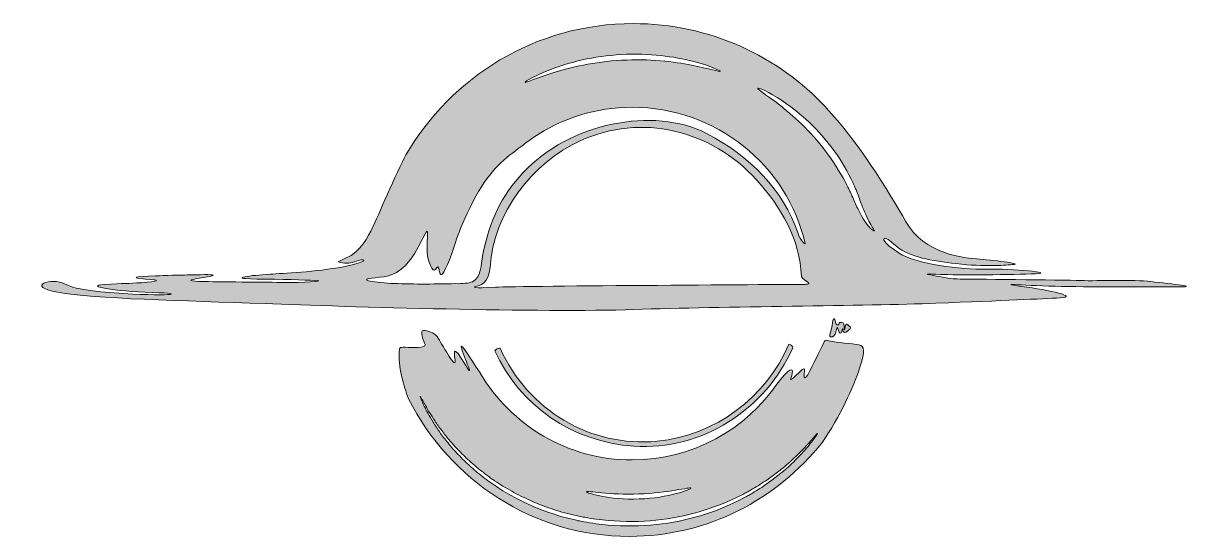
# Model space of a CAD drawing. Header units: inches. Extents: x 0 to 8, y -10.7 to 0.
# Drawn here: x 0.35 to 7.64, y -10.68 to -7.51 of the extents above; entities that cross this region are included whole.
import ezdxf

# ---------------------------------------------------------------- set-up
doc = ezdxf.new("R2010")
doc.units = ezdxf.units.IN
doc.header["$MEASUREMENT"] = 0
doc.layers.add('Layer 3', color=7, linetype='Continuous')

# ---------------------------------------------------------------- blocks, each defined once
blk = doc.blocks.new('block 4')
at = {"layer": 'Layer 3', "lineweight": 0}
for points, knots in [([(5.5135, -9.4988), (5.4766, -9.4924), (5.3706, -9.4827), (5.3385, -9.4763), (5.3064, -9.4699), (5.308, -9.4603), (5.2887, -9.502), (5.2694, -9.5438), (5.2293, -9.6241), (5.2116, -9.6594), (5.194, -9.6947), (5.1699, -9.7268), (5.1763, -9.6771), (5.1827, -9.6273), (5.1731, -9.6417), (5.1265, -9.6867), (5.0799, -9.7317), (5.0944, -9.7124), (5.1024, -9.6754), (5.1105, -9.6385), (5.0847, -9.6397), (5.0142, -9.7323), (5.0136, -9.7331), (5.0131, -9.7336), (5.0125, -9.7343), (4.8162, -10.0216), (4.4863, -10.2104), (4.1121, -10.2104), (3.7122, -10.2104), (3.3628, -9.9949), (3.1732, -9.6738), (3.1729, -9.6734), (3.1726, -9.6731), (3.1723, -9.6726), (3.0962, -9.5599), (3.0326, -9.45), (3.0644, -9.5404), (3.0962, -9.6308), (3.1364, -9.7145), (3.0727, -9.609), (3.0091, -9.5036), (3.0091, -9.5304), (3.0175, -9.594), (3.0259, -9.6576), (2.9472, -9.5136), (2.9137, -9.4584), (2.8949, -9.4273), (2.8666, -9.4159), (2.8308, -9.4109), (2.8307, -9.4108), (2.8306, -9.4108), (2.8305, -9.4108), (2.8278, -9.4104), (2.8249, -9.4101), (2.8221, -9.4098), (2.7939, -9.4108), (2.8264, -9.4763), (2.8321, -9.4977), (2.8382, -9.5207), (2.753, -9.5145), (2.7108, -9.5138), (2.6686, -9.513), (2.674, -9.5153), (2.6724, -9.5568), (2.6709, -9.5981), (2.6779, -9.6603), (2.6902, -9.7068), (2.7007, -9.7449), (2.7137, -9.7877), (2.729, -9.8316), (2.9864, -10.3375), (3.5017, -10.6827), (4.0955, -10.6827), (4.5765, -10.6827), (5.006, -10.4562), (5.2886, -10.1012), (5.2886, -10.1012), (5.2885, -10.1012), (5.2885, -10.1012), (5.3945, -9.9511), (5.483, -9.7525), (5.5184, -9.6433), (5.5537, -9.5341), (5.5505, -9.5052), (5.5135, -9.4988)], [0, 0, 0, 0, 1, 1, 1, 2, 2, 2, 3, 3, 3, 4, 4, 4, 5, 5, 5, 6, 6, 6, 7, 7, 7, 8, 8, 8, 9, 9, 9, 10, 10, 10, 11, 11, 11, 12, 12, 12, 13, 13, 13, 14, 14, 14, 15, 15, 15, 16, 16, 16, 17, 17, 17, 18, 18, 18, 19, 19, 19, 20, 20, 20, 21, 21, 21, 22, 22, 22, 23, 23, 23, 24, 24, 24, 25, 25, 25, 26, 26, 26, 27, 27, 27, 28, 28, 28, 28]), ([(5.2425, -10.0713), (5.2308, -10.0871), (5.2142, -10.1109), (5.1892, -10.1386), (5.1409, -10.1952), (5.0647, -10.2733), (4.9553, -10.3506), (4.9416, -10.3601), (4.9276, -10.3699), (4.9132, -10.38), (4.8983, -10.3891), (4.883, -10.3985), (4.8675, -10.4081), (4.8597, -10.4129), (4.8518, -10.4177), (4.8439, -10.4226), (4.8357, -10.427), (4.8274, -10.4315), (4.8191, -10.436), (4.8023, -10.4449), (4.7853, -10.454), (4.7679, -10.4633), (4.6971, -10.4978), (4.619, -10.5295), (4.5343, -10.5556), (4.4492, -10.5803), (4.3579, -10.5993), (4.262, -10.6099), (4.1662, -10.6215), (4.0659, -10.6202), (3.964, -10.6127), (3.9386, -10.61), (3.9133, -10.6074), (3.8882, -10.6047), (3.8632, -10.6013), (3.8386, -10.5963), (3.814, -10.5921), (3.8018, -10.59), (3.7895, -10.5878), (3.7774, -10.5857), (3.7654, -10.5827), (3.7534, -10.5797), (3.7415, -10.5768), (3.7178, -10.5707), (3.694, -10.5653), (3.6708, -10.5588), (3.6251, -10.5434), (3.5793, -10.5309), (3.5368, -10.5121), (3.5154, -10.5031), (3.4938, -10.4954), (3.4733, -10.4857), (3.4529, -10.4757), (3.4327, -10.4659), (3.4128, -10.4562), (3.3926, -10.447), (3.3739, -10.4357), (3.3552, -10.4249), (3.3366, -10.414), (3.3179, -10.4037), (3.3001, -10.3926), (3.2827, -10.3809), (3.2656, -10.3693), (3.2487, -10.3579), (3.2403, -10.3522), (3.2319, -10.3466), (3.2236, -10.341), (3.2156, -10.3351), (3.2079, -10.3287), (3.2001, -10.3227), (3.1846, -10.3105), (3.1694, -10.2986), (3.1545, -10.2869), (3.1468, -10.2812), (3.1397, -10.275), (3.1329, -10.2686), (3.126, -10.2623), (3.1192, -10.2561), (3.1125, -10.25), (3.0989, -10.2377), (3.0857, -10.2257), (3.0727, -10.2139), (3.0606, -10.2012), (3.0488, -10.1888), (3.0373, -10.1767), (3.0258, -10.1646), (3.0146, -10.1527), (3.0036, -10.1411), (2.9936, -10.1288), (2.9837, -10.1168), (2.9742, -10.1052), (2.9647, -10.0935), (2.9554, -10.0822), (2.9465, -10.0712), (2.9378, -10.06), (2.9303, -10.0484), (2.9226, -10.0376), (2.915, -10.0267), (2.9077, -10.0162), (2.9007, -10.0061), (2.8936, -9.996), (2.8868, -9.9863), (2.8813, -9.9763), (2.8699, -9.9566), (2.8595, -9.9387), (2.8501, -9.9226), (2.8403, -9.9067), (2.8335, -9.8915), (2.8274, -9.8785), (2.8214, -9.8655), (2.8163, -9.8545), (2.8122, -9.8455), (2.8041, -9.8277), (2.8003, -9.8181), (2.8012, -9.8177), (2.8021, -9.8173), (2.8076, -9.8261), (2.8172, -9.8431), (2.822, -9.8516), (2.8278, -9.8622), (2.8347, -9.8746), (2.8416, -9.8871), (2.849, -9.9018), (2.8594, -9.9171), (2.8694, -9.9327), (2.8804, -9.9501), (2.8925, -9.9691), (2.8982, -9.9788), (2.9053, -9.9881), (2.9126, -9.9979), (2.9198, -10.0077), (2.9274, -10.0179), (2.9352, -10.0284), (2.9431, -10.0389), (2.9507, -10.0501), (2.9596, -10.0609), (2.9687, -10.0715), (2.9781, -10.0825), (2.9878, -10.0938), (2.9974, -10.1051), (3.0074, -10.1167), (3.0176, -10.1286), (3.0286, -10.1398), (3.0398, -10.1513), (3.0514, -10.163), (3.063, -10.1748), (3.0749, -10.1867), (3.087, -10.199), (3.1, -10.2104), (3.1132, -10.222), (3.1267, -10.2339), (3.1334, -10.2399), (3.1403, -10.2459), (3.1471, -10.2519), (3.1539, -10.2581), (3.161, -10.2641), (3.1686, -10.2696), (3.1834, -10.2809), (3.1985, -10.2925), (3.2139, -10.3042), (3.2217, -10.3101), (3.2293, -10.3162), (3.2373, -10.3219), (3.2455, -10.3273), (3.2538, -10.3328), (3.2622, -10.3383), (3.2789, -10.3493), (3.2958, -10.3605), (3.313, -10.3719), (3.3307, -10.3826), (3.3491, -10.3925), (3.3675, -10.403), (3.386, -10.4134), (3.4045, -10.4245), (3.4244, -10.4333), (3.444, -10.4427), (3.4639, -10.4522), (3.484, -10.4618), (3.5042, -10.4713), (3.5255, -10.4787), (3.5466, -10.4874), (3.5884, -10.5056), (3.6335, -10.5176), (3.6784, -10.5326), (3.7012, -10.5389), (3.7245, -10.5441), (3.7479, -10.55), (3.7596, -10.5529), (3.7713, -10.5557), (3.7831, -10.5586), (3.795, -10.5607), (3.807, -10.5628), (3.8191, -10.5649), (3.8432, -10.5689), (3.8674, -10.5738), (3.8919, -10.5772), (3.9166, -10.5798), (3.9414, -10.5823), (3.9664, -10.5849), (4.0664, -10.5923), (4.165, -10.5939), (4.2592, -10.5828), (4.3534, -10.5727), (4.4432, -10.5546), (4.527, -10.531), (4.6105, -10.506), (4.6876, -10.4756), (4.7577, -10.4426), (4.775, -10.4337), (4.7919, -10.4249), (4.8085, -10.4164), (4.8168, -10.412), (4.825, -10.4077), (4.8331, -10.4035), (4.841, -10.3988), (4.8488, -10.3942), (4.8565, -10.3896), (4.872, -10.3804), (4.8872, -10.3714), (4.902, -10.3626), (4.9164, -10.353), (4.9304, -10.3436), (4.9441, -10.3344), (5.0534, -10.2603), (5.1308, -10.1853), (5.1812, -10.1314), (5.2072, -10.105), (5.225, -10.0824), (5.2381, -10.0679), (5.251, -10.0532), (5.2581, -10.0457), (5.2589, -10.0463), (5.2597, -10.0469), (5.254, -10.0555), (5.2425, -10.0713)], [0, 0, 0, 0, 1, 1, 1, 2, 2, 2, 3, 3, 3, 4, 4, 4, 5, 5, 5, 6, 6, 6, 7, 7, 7, 8, 8, 8, 9, 9, 9, 10, 10, 10, 11, 11, 11, 12, 12, 12, 13, 13, 13, 14, 14, 14, 15, 15, 15, 16, 16, 16, 17, 17, 17, 18, 18, 18, 19, 19, 19, 20, 20, 20, 21, 21, 21, 22, 22, 22, 23, 23, 23, 24, 24, 24, 25, 25, 25, 26, 26, 26, 27, 27, 27, 28, 28, 28, 29, 29, 29, 30, 30, 30, 31, 31, 31, 32, 32, 32, 33, 33, 33, 34, 34, 34, 35, 35, 35, 36, 36, 36, 37, 37, 37, 38, 38, 38, 39, 39, 39, 40, 40, 40, 41, 41, 41, 42, 42, 42, 43, 43, 43, 44, 44, 44, 45, 45, 45, 46, 46, 46, 47, 47, 47, 48, 48, 48, 49, 49, 49, 50, 50, 50, 51, 51, 51, 52, 52, 52, 53, 53, 53, 54, 54, 54, 55, 55, 55, 56, 56, 56, 57, 57, 57, 58, 58, 58, 59, 59, 59, 60, 60, 60, 61, 61, 61, 62, 62, 62, 63, 63, 63, 64, 64, 64, 65, 65, 65, 66, 66, 66, 67, 67, 67, 68, 68, 68, 69, 69, 69, 70, 70, 70, 71, 71, 71, 72, 72, 72, 73, 73, 73, 74, 74, 74, 75, 75, 75, 76, 76, 76, 77, 77, 77, 78, 78, 78, 78]), ([(4.1538, -10.4206), (4.3322, -10.415), (4.4733, -10.3756), (4.4757, -10.3845), (4.4769, -10.3883), (4.443, -10.4032), (4.3853, -10.4185), (4.3278, -10.4338), (4.2461, -10.4484), (4.1549, -10.4515), (4.0637, -10.4549), (3.9811, -10.4461), (3.9226, -10.435), (3.864, -10.4239), (3.8291, -10.4115), (3.83, -10.4075), (3.8318, -10.3985), (3.9753, -10.4276), (4.1538, -10.4206)], [0, 0, 0, 0, 1, 1, 1, 2, 2, 2, 3, 3, 3, 4, 4, 4, 5, 5, 5, 6, 6, 6, 6])]:
    blk.add_open_spline(points, degree=3, knots=knots, dxfattribs=at)
blk = doc.blocks.new('block 5')
at = {"layer": 'Layer 3', "lineweight": 0}
for points, knots in [([(7.3202, -9.1078), (7.2107, -9.0949), (7.0017, -9.1051), (6.8841, -9.1014), (6.7664, -9.0977), (6.1867, -9.0928), (6.1218, -9.0916), (6.0568, -9.0904), (6.0017, -9.0732), (5.96, -9.0671), (5.9184, -9.0609), (5.9306, -9.0585), (6.0189, -9.0634), (6.1071, -9.0683), (6.477, -9.066), (6.6057, -9.0598), (6.7344, -9.0537), (6.4665, -9.0258), (6.2987, -9.0314), (6.149, -9.0364), (5.8639, -8.9979), (5.7636, -8.9323), (5.6547, -8.861), (5.6645, -8.8432), (5.6729, -8.8406), (5.6809, -8.8381), (5.6972, -8.8464), (5.7489, -8.8908), (5.8257, -8.9569), (5.966, -8.9795), (6.1145, -8.9967), (6.3018, -9.0182), (6.4005, -9.0064), (6.4629, -9.0032), (6.5404, -8.9994), (6.367, -8.9783), (6.2624, -8.9693), (6.164, -8.9608), (5.9194, -8.9424), (5.8032, -8.735), (5.7052, -8.56), (5.491, -8.2175), (5.3119, -8.0338), (5.3116, -8.0334), (5.3113, -8.0331), (5.3109, -8.0328), (5.0163, -7.7137), (4.5913, -7.5133), (4.1187, -7.5133), (3.5151, -7.5133), (2.9946, -7.8429), (2.714, -8.3238), (2.6554, -8.4316), (2.5353, -8.7184), (2.507, -8.7739), (2.4784, -8.8298), (2.4392, -8.9207), (2.3405, -8.964), (2.2926, -8.985), (2.2825, -8.9868), (2.3211, -8.9922), (2.3624, -8.998), (2.3813, -8.9906), (2.4216, -8.9778), (2.4624, -8.9648), (2.4946, -8.9839), (2.3268, -9.0162), (2.1591, -9.0485), (1.9491, -9.0572), (1.8758, -9.0621), (1.8024, -9.0671), (1.7579, -9.0707), (1.7167, -9.0787), (1.6842, -9.085), (1.6856, -9.092), (1.8435, -9.0932), (2.0013, -9.0944), (2.1259, -9.0997), (2.1669, -9.1022), (2.2079, -9.1046), (2.0866, -9.1158), (1.9441, -9.1132), (1.8075, -9.1107), (1.5005, -9.1094), (1.4322, -9.1069), (1.3638, -9.1044), (1.3713, -9.0969), (1.4346, -9.087), (1.498, -9.077), (1.6098, -9.0608), (1.4061, -9.0658), (1.3853, -9.0664), (1.3649, -9.0669), (1.345, -9.0672), (1.2955, -9.068), (1.1731, -9.0721), (1.1644, -9.0723), (1.0293, -9.0743), (1.0083, -9.087), (1.104, -9.0919), (1.2098, -9.0973), (1.1785, -9.1086), (1.0812, -9.1147), (0.9856, -9.1207), (0.9785, -9.1178), (0.8488, -9.1261), (0.7191, -9.1344), (0.9093, -9.1677), (1.1459, -9.175), (1.3825, -9.1822), (1.2372, -9.2019), (0.909, -9.1776), (0.6657, -9.1595), (0.6286, -9.1342), (0.6036, -9.1213), (0.527, -9.0817), (0.3497, -9.1348), (0.5615, -9.1739), (0.7847, -9.2152), (1.3426, -9.2249), (1.8423, -9.2443), (2.342, -9.2637), (3.5718, -9.3001), (4.1224, -9.2807), (4.6731, -9.2613), (5.5633, -9.2588), (5.9902, -9.2419), (6.4171, -9.2249), (6.6403, -9.2152), (6.7592, -9.2079), (6.878, -9.2006), (6.6961, -9.1618), (6.519, -9.1376), (6.342, -9.1133), (6.5516, -9.134), (6.7676, -9.1379), (6.9941, -9.142), (7.3042, -9.1394), (7.4703, -9.1406), (7.6444, -9.1418), (7.4471, -9.1229), (7.3202, -9.1078)], [0, 0, 0, 0, 1, 1, 1, 2, 2, 2, 3, 3, 3, 4, 4, 4, 5, 5, 5, 6, 6, 6, 7, 7, 7, 8, 8, 8, 9, 9, 9, 10, 10, 10, 11, 11, 11, 12, 12, 12, 13, 13, 13, 14, 14, 14, 15, 15, 15, 16, 16, 16, 17, 17, 17, 18, 18, 18, 19, 19, 19, 20, 20, 20, 21, 21, 21, 22, 22, 22, 23, 23, 23, 24, 24, 24, 25, 25, 25, 26, 26, 26, 27, 27, 27, 28, 28, 28, 29, 29, 29, 30, 30, 30, 31, 31, 31, 32, 32, 32, 33, 33, 33, 34, 34, 34, 35, 35, 35, 36, 36, 36, 37, 37, 37, 38, 38, 38, 39, 39, 39, 40, 40, 40, 41, 41, 41, 42, 42, 42, 43, 43, 43, 44, 44, 44, 45, 45, 45, 46, 46, 46, 47, 47, 47, 47]), ([(3.6137, -7.7946), (3.6666, -7.7745), (3.7311, -7.7541), (3.8043, -7.7378), (3.8774, -7.7211), (3.9594, -7.7096), (4.0459, -7.7045), (4.2191, -7.6946), (4.376, -7.7176), (4.4854, -7.7458), (4.5952, -7.774), (4.6587, -7.8041), (4.6572, -7.8079), (4.6554, -7.8132), (4.5893, -7.7916), (4.4799, -7.7701), (4.3708, -7.7486), (4.2172, -7.73), (4.0478, -7.7398), (3.8784, -7.7488), (3.7278, -7.7843), (3.6219, -7.8182), (3.5157, -7.8521), (3.4525, -7.8812), (3.4501, -7.8762), (3.4482, -7.8725), (3.5078, -7.8352), (3.6137, -7.7946)], [0, 0, 0, 0, 1, 1, 1, 2, 2, 2, 3, 3, 3, 4, 4, 4, 5, 5, 5, 6, 6, 6, 7, 7, 7, 8, 8, 8, 9, 9, 9, 9]), ([(5.6101, -8.7938), (5.6093, -8.7949), (5.605, -8.7937), (5.5982, -8.789), (5.5915, -8.7843), (5.5828, -8.776), (5.5731, -8.7643), (5.5538, -8.7409), (5.5307, -8.704), (5.507, -8.6562), (5.495, -8.6324), (5.4836, -8.6048), (5.4712, -8.5773), (5.4681, -8.5703), (5.465, -8.5633), (5.4618, -8.556), (5.4584, -8.549), (5.4548, -8.5418), (5.4512, -8.5345), (5.4439, -8.52), (5.4371, -8.5048), (5.4286, -8.4899), (5.3965, -8.4294), (5.3565, -8.3654), (5.3087, -8.3025), (5.2609, -8.2396), (5.2102, -8.1837), (5.1611, -8.1358), (5.1119, -8.0879), (5.0641, -8.0486), (5.0232, -8.0162), (4.9408, -7.9525), (4.8853, -7.9181), (4.8887, -7.9121), (4.8912, -7.9074), (4.9524, -7.9323), (5.0415, -7.9909), (5.0856, -8.0207), (5.1368, -8.0585), (5.189, -8.1062), (5.241, -8.1539), (5.2945, -8.2108), (5.3438, -8.2759), (5.3933, -8.3409), (5.4337, -8.4079), (5.4648, -8.4714), (5.4731, -8.487), (5.4795, -8.503), (5.4865, -8.5182), (5.4898, -8.5259), (5.4931, -8.5335), (5.4964, -8.5409), (5.4993, -8.5485), (5.5022, -8.5559), (5.505, -8.5633), (5.5165, -8.5929), (5.5255, -8.6192), (5.5355, -8.6434), (5.555, -8.6915), (5.5733, -8.7295), (5.5872, -8.7546), (5.6011, -8.7799), (5.6119, -8.7911), (5.6101, -8.7938)], [0, 0, 0, 0, 1, 1, 1, 2, 2, 2, 3, 3, 3, 4, 4, 4, 5, 5, 5, 6, 6, 6, 7, 7, 7, 8, 8, 8, 9, 9, 9, 10, 10, 10, 11, 11, 11, 12, 12, 12, 13, 13, 13, 14, 14, 14, 15, 15, 15, 16, 16, 16, 17, 17, 17, 18, 18, 18, 19, 19, 19, 20, 20, 20, 21, 21, 21, 21]), ([(3.022, -9.1207), (3.022, -9.1205), (3.022, -9.1204), (3.022, -9.1203), (2.8738, -9.1241), (2.7381, -9.1242), (2.6215, -9.1188), (2.5048, -9.1135), (2.3884, -9.0923), (2.5506, -9.0815), (2.7129, -9.0708), (2.7732, -8.9246), (2.8162, -8.8428), (2.8591, -8.761), (2.847, -8.7945), (2.8443, -8.8938), (2.8416, -8.993), (2.8846, -9.0561), (2.8966, -9.0333), (2.9087, -9.0105), (2.9141, -9.0091), (2.9221, -9.048), (2.9302, -9.0869), (2.9462, -9.0601), (2.9825, -8.9729), (3.0187, -8.8857), (3.0321, -8.7905), (3.1461, -8.58), (3.2356, -8.4146), (3.3305, -8.3426), (3.4262, -8.2732), (3.4509, -8.2532), (3.4764, -8.2343), (3.5028, -8.2164), (3.5034, -8.216), (3.504, -8.2156), (3.5045, -8.2151), (3.5045, -8.2151), (3.5045, -8.2153), (3.5045, -8.2153), (3.6782, -8.0985), (3.8871, -8.0302), (4.1121, -8.0302), (4.6311, -8.0302), (5.0722, -8.3892), (5.1822, -8.8749), (5.1822, -8.8749), (5.1549, -8.8606), (5.1362, -8.8051), (5.0495, -8.5473), (4.8392, -8.3295), (4.572, -8.192), (4.2457, -8.0241), (3.7218, -8.1271), (3.4371, -8.4358), (3.3047, -8.5792), (3.2322, -8.7228), (3.1876, -8.9516), (3.1793, -8.9944), (3.1787, -9.0882), (3.1249, -9.1087), (3.1, -9.1181), (3.0623, -9.1212), (3.022, -9.1207)], [0, 0, 0, 0, 1, 1, 1, 2, 2, 2, 3, 3, 3, 4, 4, 4, 5, 5, 5, 6, 6, 6, 7, 7, 7, 8, 8, 8, 9, 9, 9, 10, 10, 10, 11, 11, 11, 12, 12, 12, 13, 13, 13, 14, 14, 14, 15, 15, 15, 16, 16, 16, 17, 17, 17, 18, 18, 18, 19, 19, 19, 20, 20, 20, 21, 21, 21, 21]), ([(5.1904, -9.1247), (5.1451, -9.1259), (3.4151, -9.1343), (3.2678, -9.1428), (3.1206, -9.1514), (3.127, -9.1417), (3.1505, -9.1364), (3.1739, -9.1311), (3.2255, -9.1199), (3.2336, -9.0216), (3.2541, -8.6811), (3.4959, -8.3735), (3.7919, -8.2374), (4.1689, -8.0641), (4.6005, -8.1704), (4.8808, -8.4787), (5.0358, -8.649), (5.1491, -8.8472), (5.1591, -9.0763), (5.1598, -9.0907), (5.1924, -9.1065), (5.2021, -9.116), (5.2021, -9.1167), (5.2022, -9.1175), (5.2022, -9.1182), (5.2028, -9.1182), (5.2034, -9.1182), (5.204, -9.1182), (5.2063, -9.1219), (5.2035, -9.1243), (5.1904, -9.1247)], [0, 0, 0, 0, 1, 1, 1, 2, 2, 2, 3, 3, 3, 4, 4, 4, 5, 5, 5, 6, 6, 6, 7, 7, 7, 8, 8, 8, 9, 9, 9, 10, 10, 10, 10])]:
    blk.add_open_spline(points, degree=3, knots=knots, dxfattribs=at)

msp = doc.modelspace()

# ---------------------------------------------------------------- hatches: boundary and pattern name
at = {"layer": 'Layer 3', "true_color": 0xffffff}
h = msp.add_hatch(color=7, dxfattribs=at)
h.dxf.hatch_style = 2
edge = h.paths.add_edge_path()
edge.add_spline(control_points=[(5.5135, -9.4988), (5.4766, -9.4924), (5.3706, -9.4827), (5.3385, -9.4763), (5.3064, -9.4699), (5.308, -9.4603), (5.2887, -9.502), (5.2694, -9.5438), (5.2293, -9.6241), (5.2116, -9.6594), (5.194, -9.6947), (5.1699, -9.7268), (5.1763, -9.6771), (5.1827, -9.6273), (5.1731, -9.6417), (5.1265, -9.6867), (5.0799, -9.7317), (5.0944, -9.7124), (5.1024, -9.6754), (5.1105, -9.6385), (5.0847, -9.6397), (5.0142, -9.7323), (5.0136, -9.7331), (5.0131, -9.7336), (5.0125, -9.7343), (4.8162, -10.0216), (4.4863, -10.2104), (4.1121, -10.2104), (3.7122, -10.2104), (3.3628, -9.9949), (3.1732, -9.6738), (3.1729, -9.6734), (3.1726, -9.6731), (3.1723, -9.6726), (3.0962, -9.5599), (3.0326, -9.45), (3.0644, -9.5404), (3.0962, -9.6308), (3.1364, -9.7145), (3.0727, -9.609), (3.0091, -9.5036), (3.0091, -9.5304), (3.0175, -9.594), (3.0259, -9.6576), (2.9472, -9.5136), (2.9137, -9.4584), (2.8949, -9.4273), (2.8666, -9.4159), (2.8308, -9.4109), (2.8307, -9.4108), (2.8306, -9.4108), (2.8305, -9.4108), (2.8278, -9.4104), (2.8249, -9.4101), (2.8221, -9.4098), (2.7939, -9.4108), (2.8264, -9.4763), (2.8321, -9.4977), (2.8382, -9.5207), (2.753, -9.5145), (2.7108, -9.5138), (2.6686, -9.513), (2.674, -9.5153), (2.6724, -9.5568), (2.6709, -9.5981), (2.6779, -9.6603), (2.6902, -9.7068), (2.7007, -9.7449), (2.7137, -9.7877), (2.729, -9.8316), (2.9864, -10.3375), (3.5017, -10.6827), (4.0955, -10.6827), (4.5765, -10.6827), (5.006, -10.4562), (5.2886, -10.1012), (5.2886, -10.1012), (5.2885, -10.1012), (5.2885, -10.1012), (5.3945, -9.9511), (5.483, -9.7525), (5.5184, -9.6433), (5.5537, -9.5341), (5.5505, -9.5052), (5.5135, -9.4988)], knot_values=[0, 0, 0, 0, 1, 1, 1, 2, 2, 2, 3, 3, 3, 4, 4, 4, 5, 5, 5, 6, 6, 6, 7, 7, 7, 8, 8, 8, 9, 9, 9, 10, 10, 10, 11, 11, 11, 12, 12, 12, 13, 13, 13, 14, 14, 14, 15, 15, 15, 16, 16, 16, 17, 17, 17, 18, 18, 18, 19, 19, 19, 20, 20, 20, 21, 21, 21, 22, 22, 22, 23, 23, 23, 24, 24, 24, 25, 25, 25, 26, 26, 26, 27, 27, 27, 28, 28, 28, 28], degree=3, periodic=1)
edge = h.paths.add_edge_path()
edge.add_spline(control_points=[(4.1538, -10.4206), (4.3322, -10.415), (4.4733, -10.3756), (4.4757, -10.3845), (4.4769, -10.3883), (4.443, -10.4032), (4.3853, -10.4185), (4.3278, -10.4338), (4.2461, -10.4484), (4.1549, -10.4515), (4.0637, -10.4549), (3.9811, -10.4461), (3.9226, -10.435), (3.864, -10.4239), (3.8291, -10.4115), (3.83, -10.4075), (3.8318, -10.3985), (3.9753, -10.4276), (4.1538, -10.4206)], knot_values=[0, 0, 0, 0, 1, 1, 1, 2, 2, 2, 3, 3, 3, 4, 4, 4, 5, 5, 5, 6, 6, 6, 6], degree=3, periodic=1)
edge = h.paths.add_edge_path()
edge.add_spline(control_points=[(5.2425, -10.0713), (5.2308, -10.0871), (5.2142, -10.1109), (5.1892, -10.1386), (5.1409, -10.1952), (5.0647, -10.2733), (4.9553, -10.3506), (4.9416, -10.3601), (4.9276, -10.3699), (4.9132, -10.38), (4.8983, -10.3891), (4.883, -10.3985), (4.8675, -10.4081), (4.8597, -10.4129), (4.8518, -10.4177), (4.8439, -10.4226), (4.8357, -10.427), (4.8274, -10.4315), (4.8191, -10.436), (4.8023, -10.4449), (4.7853, -10.454), (4.7679, -10.4633), (4.6971, -10.4978), (4.619, -10.5295), (4.5343, -10.5556), (4.4492, -10.5803), (4.3579, -10.5993), (4.262, -10.6099), (4.1662, -10.6215), (4.0659, -10.6202), (3.964, -10.6127), (3.9386, -10.61), (3.9133, -10.6074), (3.8882, -10.6047), (3.8632, -10.6013), (3.8386, -10.5963), (3.814, -10.5921), (3.8018, -10.59), (3.7895, -10.5878), (3.7774, -10.5857), (3.7654, -10.5827), (3.7534, -10.5797), (3.7415, -10.5768), (3.7178, -10.5707), (3.694, -10.5653), (3.6708, -10.5588), (3.6251, -10.5434), (3.5793, -10.5309), (3.5368, -10.5121), (3.5154, -10.5031), (3.4938, -10.4954), (3.4733, -10.4857), (3.4529, -10.4757), (3.4327, -10.4659), (3.4128, -10.4562), (3.3926, -10.447), (3.3739, -10.4357), (3.3552, -10.4249), (3.3366, -10.414), (3.3179, -10.4037), (3.3001, -10.3926), (3.2827, -10.3809), (3.2656, -10.3693), (3.2487, -10.3579), (3.2403, -10.3522), (3.2319, -10.3466), (3.2236, -10.341), (3.2156, -10.3351), (3.2079, -10.3287), (3.2001, -10.3227), (3.1846, -10.3105), (3.1694, -10.2986), (3.1545, -10.2869), (3.1468, -10.2812), (3.1397, -10.275), (3.1329, -10.2686), (3.126, -10.2623), (3.1192, -10.2561), (3.1125, -10.25), (3.0989, -10.2377), (3.0857, -10.2257), (3.0727, -10.2139), (3.0606, -10.2012), (3.0488, -10.1888), (3.0373, -10.1767), (3.0258, -10.1646), (3.0146, -10.1527), (3.0036, -10.1411), (2.9936, -10.1288), (2.9837, -10.1168), (2.9742, -10.1052), (2.9647, -10.0935), (2.9554, -10.0822), (2.9465, -10.0712), (2.9378, -10.06), (2.9303, -10.0484), (2.9226, -10.0376), (2.915, -10.0267), (2.9077, -10.0162), (2.9007, -10.0061), (2.8936, -9.996), (2.8868, -9.9863), (2.8813, -9.9763), (2.8699, -9.9566), (2.8595, -9.9387), (2.8501, -9.9226), (2.8403, -9.9067), (2.8335, -9.8915), (2.8274, -9.8785), (2.8214, -9.8655), (2.8163, -9.8545), (2.8122, -9.8455), (2.8041, -9.8277), (2.8003, -9.8181), (2.8012, -9.8177), (2.8021, -9.8173), (2.8076, -9.8261), (2.8172, -9.8431), (2.822, -9.8516), (2.8278, -9.8622), (2.8347, -9.8746), (2.8416, -9.8871), (2.849, -9.9018), (2.8594, -9.9171), (2.8694, -9.9327), (2.8804, -9.9501), (2.8925, -9.9691), (2.8982, -9.9788), (2.9053, -9.9881), (2.9126, -9.9979), (2.9198, -10.0077), (2.9274, -10.0179), (2.9352, -10.0284), (2.9431, -10.0389), (2.9507, -10.0501), (2.9596, -10.0609), (2.9687, -10.0715), (2.9781, -10.0825), (2.9878, -10.0938), (2.9974, -10.1051), (3.0074, -10.1167), (3.0176, -10.1286), (3.0286, -10.1398), (3.0398, -10.1513), (3.0514, -10.163), (3.063, -10.1748), (3.0749, -10.1867), (3.087, -10.199), (3.1, -10.2104), (3.1132, -10.222), (3.1267, -10.2339), (3.1334, -10.2399), (3.1403, -10.2459), (3.1471, -10.2519), (3.1539, -10.2581), (3.161, -10.2641), (3.1686, -10.2696), (3.1834, -10.2809), (3.1985, -10.2925), (3.2139, -10.3042), (3.2217, -10.3101), (3.2293, -10.3162), (3.2373, -10.3219), (3.2455, -10.3273), (3.2538, -10.3328), (3.2622, -10.3383), (3.2789, -10.3493), (3.2958, -10.3605), (3.313, -10.3719), (3.3307, -10.3826), (3.3491, -10.3925), (3.3675, -10.403), (3.386, -10.4134), (3.4045, -10.4245), (3.4244, -10.4333), (3.444, -10.4427), (3.4639, -10.4522), (3.484, -10.4618), (3.5042, -10.4713), (3.5255, -10.4787), (3.5466, -10.4874), (3.5884, -10.5056), (3.6335, -10.5176), (3.6784, -10.5326), (3.7012, -10.5389), (3.7245, -10.5441), (3.7479, -10.55), (3.7596, -10.5529), (3.7713, -10.5557), (3.7831, -10.5586), (3.795, -10.5607), (3.807, -10.5628), (3.8191, -10.5649), (3.8432, -10.5689), (3.8674, -10.5738), (3.8919, -10.5772), (3.9166, -10.5798), (3.9414, -10.5823), (3.9664, -10.5849), (4.0664, -10.5923), (4.165, -10.5939), (4.2592, -10.5828), (4.3534, -10.5727), (4.4432, -10.5546), (4.527, -10.531), (4.6105, -10.506), (4.6876, -10.4756), (4.7577, -10.4426), (4.775, -10.4337), (4.7919, -10.4249), (4.8085, -10.4164), (4.8168, -10.412), (4.825, -10.4077), (4.8331, -10.4035), (4.841, -10.3988), (4.8488, -10.3942), (4.8565, -10.3896), (4.872, -10.3804), (4.8872, -10.3714), (4.902, -10.3626), (4.9164, -10.353), (4.9304, -10.3436), (4.9441, -10.3344), (5.0534, -10.2603), (5.1308, -10.1853), (5.1812, -10.1314), (5.2072, -10.105), (5.225, -10.0824), (5.2381, -10.0679), (5.251, -10.0532), (5.2581, -10.0457), (5.2589, -10.0463), (5.2597, -10.0469), (5.254, -10.0555), (5.2425, -10.0713)], knot_values=[0, 0, 0, 0, 1, 1, 1, 2, 2, 2, 3, 3, 3, 4, 4, 4, 5, 5, 5, 6, 6, 6, 7, 7, 7, 8, 8, 8, 9, 9, 9, 10, 10, 10, 11, 11, 11, 12, 12, 12, 13, 13, 13, 14, 14, 14, 15, 15, 15, 16, 16, 16, 17, 17, 17, 18, 18, 18, 19, 19, 19, 20, 20, 20, 21, 21, 21, 22, 22, 22, 23, 23, 23, 24, 24, 24, 25, 25, 25, 26, 26, 26, 27, 27, 27, 28, 28, 28, 29, 29, 29, 30, 30, 30, 31, 31, 31, 32, 32, 32, 33, 33, 33, 34, 34, 34, 35, 35, 35, 36, 36, 36, 37, 37, 37, 38, 38, 38, 39, 39, 39, 40, 40, 40, 41, 41, 41, 42, 42, 42, 43, 43, 43, 44, 44, 44, 45, 45, 45, 46, 46, 46, 47, 47, 47, 48, 48, 48, 49, 49, 49, 50, 50, 50, 51, 51, 51, 52, 52, 52, 53, 53, 53, 54, 54, 54, 55, 55, 55, 56, 56, 56, 57, 57, 57, 58, 58, 58, 59, 59, 59, 60, 60, 60, 61, 61, 61, 62, 62, 62, 63, 63, 63, 64, 64, 64, 65, 65, 65, 66, 66, 66, 67, 67, 67, 68, 68, 68, 69, 69, 69, 70, 70, 70, 71, 71, 71, 72, 72, 72, 73, 73, 73, 74, 74, 74, 75, 75, 75, 76, 76, 76, 77, 77, 77, 78, 78, 78, 78], degree=3, periodic=1)
edge = h.paths.add_edge_path()
edge.add_spline(control_points=[(7.3202, -9.1078), (7.2107, -9.0949), (7.0017, -9.1051), (6.8841, -9.1014), (6.7664, -9.0977), (6.1867, -9.0928), (6.1218, -9.0916), (6.0568, -9.0904), (6.0017, -9.0732), (5.96, -9.0671), (5.9184, -9.0609), (5.9306, -9.0585), (6.0189, -9.0634), (6.1071, -9.0683), (6.477, -9.066), (6.6057, -9.0598), (6.7344, -9.0537), (6.4665, -9.0258), (6.2987, -9.0314), (6.149, -9.0364), (5.8639, -8.9979), (5.7636, -8.9323), (5.6547, -8.861), (5.6645, -8.8432), (5.6729, -8.8406), (5.6809, -8.8381), (5.6972, -8.8464), (5.7489, -8.8908), (5.8257, -8.9569), (5.966, -8.9795), (6.1145, -8.9967), (6.3018, -9.0182), (6.4005, -9.0064), (6.4629, -9.0032), (6.5404, -8.9994), (6.367, -8.9783), (6.2624, -8.9693), (6.164, -8.9608), (5.9194, -8.9424), (5.8032, -8.735), (5.7052, -8.56), (5.491, -8.2175), (5.3119, -8.0338), (5.3116, -8.0334), (5.3113, -8.0331), (5.3109, -8.0328), (5.0163, -7.7137), (4.5913, -7.5133), (4.1187, -7.5133), (3.5151, -7.5133), (2.9946, -7.8429), (2.714, -8.3238), (2.6554, -8.4316), (2.5353, -8.7184), (2.507, -8.7739), (2.4784, -8.8298), (2.4392, -8.9207), (2.3405, -8.964), (2.2926, -8.985), (2.2825, -8.9868), (2.3211, -8.9922), (2.3624, -8.998), (2.3813, -8.9906), (2.4216, -8.9778), (2.4624, -8.9648), (2.4946, -8.9839), (2.3268, -9.0162), (2.1591, -9.0485), (1.9491, -9.0572), (1.8758, -9.0621), (1.8024, -9.0671), (1.7579, -9.0707), (1.7167, -9.0787), (1.6842, -9.085), (1.6856, -9.092), (1.8435, -9.0932), (2.0013, -9.0944), (2.1259, -9.0997), (2.1669, -9.1022), (2.2079, -9.1046), (2.0866, -9.1158), (1.9441, -9.1132), (1.8075, -9.1107), (1.5005, -9.1094), (1.4322, -9.1069), (1.3638, -9.1044), (1.3713, -9.0969), (1.4346, -9.087), (1.498, -9.077), (1.6098, -9.0608), (1.4061, -9.0658), (1.3853, -9.0664), (1.3649, -9.0669), (1.345, -9.0672), (1.2955, -9.068), (1.1731, -9.0721), (1.1644, -9.0723), (1.0293, -9.0743), (1.0083, -9.087), (1.104, -9.0919), (1.2098, -9.0973), (1.1785, -9.1086), (1.0812, -9.1147), (0.9856, -9.1207), (0.9785, -9.1178), (0.8488, -9.1261), (0.7191, -9.1344), (0.9093, -9.1677), (1.1459, -9.175), (1.3825, -9.1822), (1.2372, -9.2019), (0.909, -9.1776), (0.6657, -9.1595), (0.6286, -9.1342), (0.6036, -9.1213), (0.527, -9.0817), (0.3497, -9.1348), (0.5615, -9.1739), (0.7847, -9.2152), (1.3426, -9.2249), (1.8423, -9.2443), (2.342, -9.2637), (3.5718, -9.3001), (4.1224, -9.2807), (4.6731, -9.2613), (5.5633, -9.2588), (5.9902, -9.2419), (6.4171, -9.2249), (6.6403, -9.2152), (6.7592, -9.2079), (6.878, -9.2006), (6.6961, -9.1618), (6.519, -9.1376), (6.342, -9.1133), (6.5516, -9.134), (6.7676, -9.1379), (6.9941, -9.142), (7.3042, -9.1394), (7.4703, -9.1406), (7.6444, -9.1418), (7.4471, -9.1229), (7.3202, -9.1078)], knot_values=[0, 0, 0, 0, 1, 1, 1, 2, 2, 2, 3, 3, 3, 4, 4, 4, 5, 5, 5, 6, 6, 6, 7, 7, 7, 8, 8, 8, 9, 9, 9, 10, 10, 10, 11, 11, 11, 12, 12, 12, 13, 13, 13, 14, 14, 14, 15, 15, 15, 16, 16, 16, 17, 17, 17, 18, 18, 18, 19, 19, 19, 20, 20, 20, 21, 21, 21, 22, 22, 22, 23, 23, 23, 24, 24, 24, 25, 25, 25, 26, 26, 26, 27, 27, 27, 28, 28, 28, 29, 29, 29, 30, 30, 30, 31, 31, 31, 32, 32, 32, 33, 33, 33, 34, 34, 34, 35, 35, 35, 36, 36, 36, 37, 37, 37, 38, 38, 38, 39, 39, 39, 40, 40, 40, 41, 41, 41, 42, 42, 42, 43, 43, 43, 44, 44, 44, 45, 45, 45, 46, 46, 46, 47, 47, 47, 47], degree=3, periodic=1)
edge = h.paths.add_edge_path()
edge.add_spline(control_points=[(3.6137, -7.7946), (3.6666, -7.7745), (3.7311, -7.7541), (3.8043, -7.7378), (3.8774, -7.7211), (3.9594, -7.7096), (4.0459, -7.7045), (4.2191, -7.6946), (4.376, -7.7176), (4.4854, -7.7458), (4.5952, -7.774), (4.6587, -7.8041), (4.6572, -7.8079), (4.6554, -7.8132), (4.5893, -7.7916), (4.4799, -7.7701), (4.3708, -7.7486), (4.2172, -7.73), (4.0478, -7.7398), (3.8784, -7.7488), (3.7278, -7.7843), (3.6219, -7.8182), (3.5157, -7.8521), (3.4525, -7.8812), (3.4501, -7.8762), (3.4482, -7.8725), (3.5078, -7.8352), (3.6137, -7.7946)], knot_values=[0, 0, 0, 0, 1, 1, 1, 2, 2, 2, 3, 3, 3, 4, 4, 4, 5, 5, 5, 6, 6, 6, 7, 7, 7, 8, 8, 8, 9, 9, 9, 9], degree=3, periodic=1)
edge = h.paths.add_edge_path()
edge.add_spline(control_points=[(3.022, -9.1207), (3.022, -9.1205), (3.022, -9.1204), (3.022, -9.1203), (2.8738, -9.1241), (2.7381, -9.1242), (2.6215, -9.1188), (2.5048, -9.1135), (2.3884, -9.0923), (2.5506, -9.0815), (2.7129, -9.0708), (2.7732, -8.9246), (2.8162, -8.8428), (2.8591, -8.761), (2.847, -8.7945), (2.8443, -8.8938), (2.8416, -8.993), (2.8846, -9.0561), (2.8966, -9.0333), (2.9087, -9.0105), (2.9141, -9.0091), (2.9221, -9.048), (2.9302, -9.0869), (2.9462, -9.0601), (2.9825, -8.9729), (3.0187, -8.8857), (3.0321, -8.7905), (3.1461, -8.58), (3.2356, -8.4146), (3.3305, -8.3426), (3.4262, -8.2732), (3.4509, -8.2532), (3.4764, -8.2343), (3.5028, -8.2164), (3.5034, -8.216), (3.504, -8.2156), (3.5045, -8.2151), (3.5045, -8.2151), (3.5045, -8.2153), (3.5045, -8.2153), (3.6782, -8.0985), (3.8871, -8.0302), (4.1121, -8.0302), (4.6311, -8.0302), (5.0722, -8.3892), (5.1822, -8.8749), (5.1822, -8.8749), (5.1549, -8.8606), (5.1362, -8.8051), (5.0495, -8.5473), (4.8392, -8.3295), (4.572, -8.192), (4.2457, -8.0241), (3.7218, -8.1271), (3.4371, -8.4358), (3.3047, -8.5792), (3.2322, -8.7228), (3.1876, -8.9516), (3.1793, -8.9944), (3.1787, -9.0882), (3.1249, -9.1087), (3.1, -9.1181), (3.0623, -9.1212), (3.022, -9.1207)], knot_values=[0, 0, 0, 0, 1, 1, 1, 2, 2, 2, 3, 3, 3, 4, 4, 4, 5, 5, 5, 6, 6, 6, 7, 7, 7, 8, 8, 8, 9, 9, 9, 10, 10, 10, 11, 11, 11, 12, 12, 12, 13, 13, 13, 14, 14, 14, 15, 15, 15, 16, 16, 16, 17, 17, 17, 18, 18, 18, 19, 19, 19, 20, 20, 20, 21, 21, 21, 21], degree=3, periodic=1)
edge = h.paths.add_edge_path()
edge.add_spline(control_points=[(5.1904, -9.1247), (5.1451, -9.1259), (3.4151, -9.1343), (3.2678, -9.1428), (3.1206, -9.1514), (3.127, -9.1417), (3.1505, -9.1364), (3.1739, -9.1311), (3.2255, -9.1199), (3.2336, -9.0216), (3.2541, -8.6811), (3.4959, -8.3735), (3.7919, -8.2374), (4.1689, -8.0641), (4.6005, -8.1704), (4.8808, -8.4787), (5.0358, -8.649), (5.1491, -8.8472), (5.1591, -9.0763), (5.1598, -9.0907), (5.1924, -9.1065), (5.2021, -9.116), (5.2021, -9.1167), (5.2022, -9.1175), (5.2022, -9.1182), (5.2028, -9.1182), (5.2034, -9.1182), (5.204, -9.1182), (5.2063, -9.1219), (5.2035, -9.1243), (5.1904, -9.1247)], knot_values=[0, 0, 0, 0, 1, 1, 1, 2, 2, 2, 3, 3, 3, 4, 4, 4, 5, 5, 5, 6, 6, 6, 7, 7, 7, 8, 8, 8, 9, 9, 9, 10, 10, 10, 10], degree=3, periodic=1)
edge = h.paths.add_edge_path()
edge.add_spline(control_points=[(5.6101, -8.7938), (5.6093, -8.7949), (5.605, -8.7937), (5.5982, -8.789), (5.5915, -8.7843), (5.5828, -8.776), (5.5731, -8.7643), (5.5538, -8.7409), (5.5307, -8.704), (5.507, -8.6562), (5.495, -8.6324), (5.4836, -8.6048), (5.4712, -8.5773), (5.4681, -8.5703), (5.465, -8.5633), (5.4618, -8.556), (5.4584, -8.549), (5.4548, -8.5418), (5.4512, -8.5345), (5.4439, -8.52), (5.4371, -8.5048), (5.4286, -8.4899), (5.3965, -8.4294), (5.3565, -8.3654), (5.3087, -8.3025), (5.2609, -8.2396), (5.2102, -8.1837), (5.1611, -8.1358), (5.1119, -8.0879), (5.0641, -8.0486), (5.0232, -8.0162), (4.9408, -7.9525), (4.8853, -7.9181), (4.8887, -7.9121), (4.8912, -7.9074), (4.9524, -7.9323), (5.0415, -7.9909), (5.0856, -8.0207), (5.1368, -8.0585), (5.189, -8.1062), (5.241, -8.1539), (5.2945, -8.2108), (5.3438, -8.2759), (5.3933, -8.3409), (5.4337, -8.4079), (5.4648, -8.4714), (5.4731, -8.487), (5.4795, -8.503), (5.4865, -8.5182), (5.4898, -8.5259), (5.4931, -8.5335), (5.4964, -8.5409), (5.4993, -8.5485), (5.5022, -8.5559), (5.505, -8.5633), (5.5165, -8.5929), (5.5255, -8.6192), (5.5355, -8.6434), (5.555, -8.6915), (5.5733, -8.7295), (5.5872, -8.7546), (5.6011, -8.7799), (5.6119, -8.7911), (5.6101, -8.7938)], knot_values=[0, 0, 0, 0, 1, 1, 1, 2, 2, 2, 3, 3, 3, 4, 4, 4, 5, 5, 5, 6, 6, 6, 7, 7, 7, 8, 8, 8, 9, 9, 9, 10, 10, 10, 11, 11, 11, 12, 12, 12, 13, 13, 13, 14, 14, 14, 15, 15, 15, 16, 16, 16, 17, 17, 17, 18, 18, 18, 19, 19, 19, 20, 20, 20, 21, 21, 21, 21], degree=3, periodic=1)
edge = h.paths.add_edge_path()
edge.add_spline(control_points=[(3.2643, -9.5355), (3.2614, -9.5289), (3.2939, -9.514), (3.2967, -9.5203), (3.4676, -9.9007), (3.8516, -10.1345), (4.2672, -10.0945), (4.6271, -10.0599), (4.9388, -9.825), (5.082, -9.4952), (5.0833, -9.4922), (5.1082, -9.5088), (5.1049, -9.5165), (4.9383, -9.9001), (4.5415, -10.153), (4.1222, -10.1249), (3.7446, -10.0997), (3.4183, -9.8784), (3.2643, -9.5355)], knot_values=[0, 0, 0, 0, 1, 1, 1, 2, 2, 2, 3, 3, 3, 4, 4, 4, 5, 5, 5, 6, 6, 6, 6], degree=3, periodic=1)
edge = h.paths.add_edge_path()
edge.add_spline(control_points=[(5.4222, -9.394), (5.4213, -9.4123), (5.4258, -9.4103), (5.4295, -9.3874), (5.4332, -9.3645), (5.4393, -9.3686), (5.4528, -9.3809), (5.4663, -9.3931), (5.4687, -9.3915), (5.4483, -9.4111), (5.4279, -9.4307), (5.416, -9.4234), (5.4148, -9.4062), (5.4136, -9.3891), (5.4124, -9.4005), (5.4095, -9.4164), (5.4066, -9.4324), (5.3915, -9.4279), (5.3874, -9.4095), (5.3833, -9.3911), (5.3805, -9.3797), (5.3735, -9.4132), (5.3666, -9.4467), (5.3503, -9.4499), (5.3441, -9.4499), (5.338, -9.4499), (5.329, -9.4456), (5.3381, -9.42), (5.3487, -9.3901), (5.3515, -9.3657), (5.3541, -9.348), (5.357, -9.3282), (5.3649, -9.3365), (5.3694, -9.3585), (5.3738, -9.3806), (5.3862, -9.3776), (5.3903, -9.3715), (5.3944, -9.3654), (5.3883, -9.3613), (5.4066, -9.3605), (5.425, -9.3597), (5.423, -9.3756), (5.4222, -9.394)], knot_values=[0, 0, 0, 0, 1, 1, 1, 2, 2, 2, 3, 3, 3, 4, 4, 4, 5, 5, 5, 6, 6, 6, 7, 7, 7, 8, 8, 8, 9, 9, 9, 10, 10, 10, 11, 11, 11, 12, 12, 12, 13, 13, 13, 14, 14, 14, 14], degree=3, periodic=1)

# ---------------------------------------------------------------- linework, layer by layer
at = {"layer": 'Layer 3', "lineweight": 0}
for points, knots in [([(5.4222, -9.394), (5.4213, -9.4123), (5.4258, -9.4103), (5.4295, -9.3874), (5.4332, -9.3645), (5.4393, -9.3686), (5.4528, -9.3809), (5.4663, -9.3931), (5.4687, -9.3915), (5.4483, -9.4111), (5.4279, -9.4307), (5.416, -9.4234), (5.4148, -9.4062), (5.4136, -9.3891), (5.4124, -9.4005), (5.4095, -9.4164), (5.4066, -9.4324), (5.3915, -9.4279), (5.3874, -9.4095), (5.3833, -9.3911), (5.3805, -9.3797), (5.3735, -9.4132), (5.3666, -9.4467), (5.3503, -9.4499), (5.3441, -9.4499), (5.338, -9.4499), (5.329, -9.4456), (5.3381, -9.42), (5.3487, -9.3901), (5.3515, -9.3657), (5.3541, -9.348), (5.357, -9.3282), (5.3649, -9.3365), (5.3694, -9.3585), (5.3738, -9.3806), (5.3862, -9.3776), (5.3903, -9.3715), (5.3944, -9.3654), (5.3883, -9.3613), (5.4066, -9.3605), (5.425, -9.3597), (5.423, -9.3756), (5.4222, -9.394)], [0, 0, 0, 0, 1, 1, 1, 2, 2, 2, 3, 3, 3, 4, 4, 4, 5, 5, 5, 6, 6, 6, 7, 7, 7, 8, 8, 8, 9, 9, 9, 10, 10, 10, 11, 11, 11, 12, 12, 12, 13, 13, 13, 14, 14, 14, 14]), ([(3.2643, -9.5355), (3.2614, -9.5289), (3.2939, -9.514), (3.2967, -9.5203), (3.4676, -9.9007), (3.8516, -10.1345), (4.2672, -10.0945), (4.6271, -10.0599), (4.9388, -9.825), (5.082, -9.4952), (5.0833, -9.4922), (5.1082, -9.5088), (5.1049, -9.5165), (4.9383, -9.9001), (4.5415, -10.153), (4.1222, -10.1249), (3.7446, -10.0997), (3.4183, -9.8784), (3.2643, -9.5355)], [0, 0, 0, 0, 1, 1, 1, 2, 2, 2, 3, 3, 3, 4, 4, 4, 5, 5, 5, 6, 6, 6, 6])]:
    msp.add_open_spline(points, degree=3, knots=knots, dxfattribs=at)

# ---------------------------------------------------------------- block references
at = {"layer": 'Layer 3'}
for name in ['block 5', 'block 4']:
    msp.add_blockref(name, (0, 0), dxfattribs=at)

doc.saveas('drawing.dxf')
